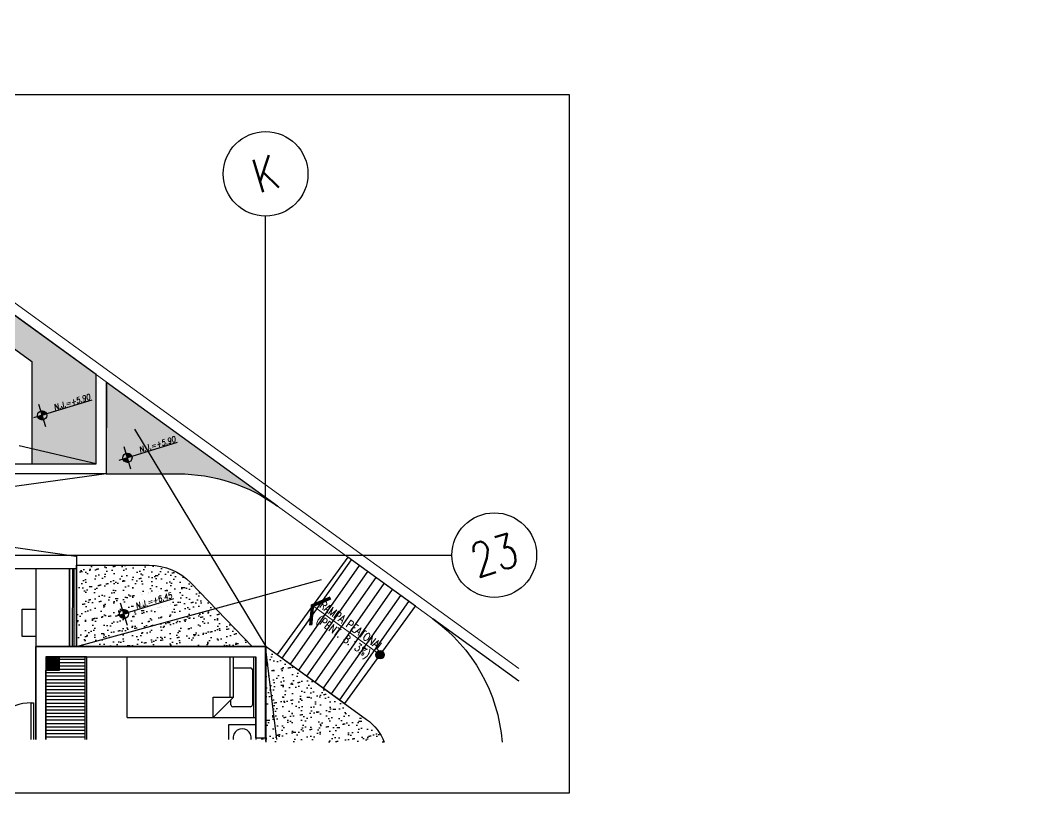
# Model space of a CAD drawing. Header units: millimetres. Extents: x -3 to 53, y -269 to 39.
# Drawn here: x 38.05 to 52.88, y 5.1 to 16.52 of the extents above; entities that cross this region are included whole.
import ezdxf
from ezdxf.enums import TextEntityAlignment as Align
from ezdxf.xclip import XClip

# ---------------------------------------------------------------- set-up
doc = ezdxf.new("R2010")
doc.units = ezdxf.units.MM
doc.header["$LTSCALE"] = 15
doc.header["$XCLIPFRAME"] = 2
for name, pattern in [('ACAD_ISO07W100', [3, 0, -3]), ('HIDDEN2', [0.1875, 0.125, -0.0625]), ('PHANTOM', [63.50000000000001, 31.75, -6.35, 6.35, -6.35, 6.35, -6.35])]:
    doc.linetypes.add(name, pattern=pattern)
doc.layers.get('0').update_dxf_attribs({"color": 250})
for name, color, linetype, lineweight in [('A-02', 250, 'Continuous', 5), ('A-MURO ALTO', 250, 'Continuous', 20), ('A-MUROS', 252, 'Continuous', 30)]:
    doc.layers.add(name, color=color, linetype=linetype, lineweight=lineweight)
for name, color, linetype in [('A-EJES', 251, 'PHANTOM'), ('A-EST PLACAS', 250, 'Continuous'), ('A-EST VIGAS', 250, 'HIDDEN2'), ('A-HATCH', 250, 'Continuous'), ('A-MOBILIARIO', 250, 'Continuous'), ('A-MURO BAJO', 251, 'Continuous'), ('A-PROYECCIONES', 250, 'HIDDEN2'), ('A_50_TextoAmbiente', 252, 'Continuous'), ('A_50_TextoIndicaciones', 252, 'Continuous'), ('DLP_MOBILIARIO FIJO', 250, 'Continuous'), ('DLP_VERDE', 250, 'Continuous'), ('L4 Linea mediana', 191, 'Continuous')]:
    doc.layers.add(name, color=color, linetype=linetype)
doc.styles.add('R80', font='ARIALN.TTF', dxfattribs={"height": 2.03})
doc.styles.add('R80-200', font='romans.shx', dxfattribs={"width": 0.8, "oblique": 10, "height": 0.2})
doc.styles.add('ROMANS', font='romans.shx', dxfattribs={"width": 0.8})
pattern_1 = [(269.4853511867584, (2175337.575686423, -7897219.928087868), (0.1384039454890662, -0.101081949015834), [0, -0.1351280000000002, 0, -0.1511300000000002, 0, -0.1444625000000001]), (239.4853511867584, (2175337.575686423, -7897219.928087868), (0.1007679092395147, -0.2784685454612014), [0, -0.07289800000000009, 0, -0.1217930000000001, 0, -0.04667250000000005]), (199.4853511867584, (2175337.643029186, -7897219.84193847), (-0.1701037046804419, -0.2184248762750918), [0, -0.04445000000000004, 0, -0.1600200000000001, 0, -0.2089150000000002]), (189.4853511867584, (2175337.643029186, -7897219.84193847), (-0.1031136760868845, -0.2586025374308017), [0, -0.02222500000000002, 0, -0.1049020000000001, 0, -0.1200150000000001])]

# ---------------------------------------------------------------- blocks, each defined once
blk = doc.blocks.new('A$C9f73720c')
at = {"layer": 'A-MURO ALTO'}
blk.add_line((62.55542967465598, 136.7708536200226, 3.362277385823113e-06), (70.96237473675873, 125.6333070071414, 3.362277385823113e-06), dxfattribs=at)
at = {"style": 'R80'}
for height, rotation, p in [(0.08999999999999998, 0.009024318236752005, (39.55400180086957, 141.004645367186, 2.989582827941199e-06)), (0.08999999999999998, 0.009024318236752005, (45.79837450129802, 139.3226032210843, 3.362277385823113e-06)), (0.08999999999999998, 0.009024318236752005, (50.46344866956586, 135.3577879891129, 3.362277385823113e-06)), (0.08999999999999998, 0.009024318236752005, (41.97843763040964, 129.0436469037414, 3.362277385823113e-06)), (0.08999999999999998, 0.009024318236752005, (37.84093274677523, 128.6088977670627, 3.362277385823113e-06)), (0.08999999999999998, 0.009024318236752005, (35.48299050264999, 116.3582478138016, 3.362277385823113e-06)), (0.08999999999999998, 0.009024318236752005, (38.56066348471448, 113.6321012396695, 3.362277385823113e-06)), (0.08999999999999998, 0.009024318236752005, (45.12922654130037, 84.37573007218101, 3.362277385823113e-06)), (0.08999999999999998, 0.009024318236752005, (43.91105876648458, 83.93353253233742, 3.362277385823113e-06)), (0.08999999999999998, 0.009024318236752005, (43.14851105365327, 83.40097679294215, 3.362277385823113e-06)), (0.08999999999999998, 0.009024318236752647, (28.00674955981323, 80.1070595020757, 4.706491410619015e-06)), (0.08999999999999998, 0.009024318236752005, (44.37534144565238, 79.9045896884383, 3.362277385823113e-06)), (0.08999999999999998, 0.009024318236752005, (55.1509971664136, 79.21725743267253, 3.362244064099655e-06)), (0.08999999999999998, 0.009024318236752005, (38.26082499521095, 76.00490702971378)), (0.08999999999999998, 0.009024318236752005, (39.00359765353734, 75.55583832229979)), (0.08999999999999998, 0.009024318236752647, (27.51368831043601, 75.21328245572307, 4.706491410619015e-06)), (0.08999999999999998, 0.009024318236752647, (27.51368831043601, 75.21328245572307, 4.706491410619015e-06)), (0.08999999999999998, 0.009024318236752005, (39.85193490822805, 75.15431196432128)), (0.08999999999999998, 0.009024318236752647, (25.3599275671086, 70.27088301632115, 4.706491410619015e-06)), (0.08999999999999998, 0.009024318236752005, (32.16456429838674, 69.19197598289263, 3.461665138839658e-06)), (0.08999999999999998, 0.009024318236752005, (32.16456429838674, 69.19197598289263, 3.461665138839662e-06)), (0.08999999999999998, 0.009024318236752647, (26.99466614952781, 68.63918328567901, 4.706491410619015e-06)), (0.08999999999999998, 0.009024318236752005, (59.85035903083282, 67.3859448796467, 3.362264782817912e-06)), (0.08999999999999998, 0.009024318236752647, (24.83899722682783, 65.51068564693936, 4.706491410619015e-06)), (0.08999999999999998, 0.009024318236752647, (24.83899722682783, 65.51068564693936, 4.706491410619015e-06)), (0.08999999999999998, 0.009024318236752005, (33.50081673745533, 60.26099538433858, 4.706491410619015e-06)), (0.08999999999999998, 0.009024318236752005, (33.50081673745533, 60.26099538433858, 4.706491410619015e-06)), (0.09000000000000016, 347.3907560878739, (17.10691215832095, 59.27263593853161, 4.706491410619015e-06)), (0.08999999999999998, 0.009024318236752647, (26.47084359607198, 59.2034803536118, 4.706491410619015e-06)), (0.08999999999999998, 0.009024318236752647, (26.47084359607198, 59.2034803536118, 4.706491410619015e-06)), (0.08999999999999998, 0.009024318236752647, (23.1215637937794, 58.76853820498596, 4.857600132761949e-06)), (0.08999999999999998, 0.009024318236752647, (23.1215637937794, 58.76853820498596, 4.857600132761949e-06)), (0.08999999999999998, 0.009024318236752647, (27.66322852430406, 55.39591168056736, 4.706491410619015e-06)), (0.08999999999999998, 0.009024318236752647, (27.66322852430406, 55.39591168056736, 4.706491410619015e-06)), (0.08999999999999998, 0.009024318236752647, (22.22386731641837, 54.98183920517127, 4.706491410619015e-06)), (0.08999999999999998, 0.009024318236752647, (22.22386731641837, 54.98183920517127, 4.706491410619015e-06)), (0.08999999999999998, 0.009024318236753289, (65.71742456087037, 53.58034823651921, 3.362277385823113e-06)), (0.08999999999999998, 0.009024318236752005, (38.37702687504591, 51.71660765356879, 3.362277385823113e-06)), (0.08999999999999998, 0.009024318236752005, (38.37702687504591, 51.71660765356879, 3.362277385823117e-06)), (0.08999999999999998, 0.009024318236752647, (21.02937477795878, 51.37666351165182, 4.706491410619015e-06)), (0.08999999999999998, 0.009024318236752647, (21.02937477795878, 51.37666351165182, 4.706491410619015e-06)), (0.08999999999999998, 0.009024318236752647, (29.40908168527765, 50.88758595104823, 4.706491410655957e-06)), (0.08999999999999998, 0.009024318236752647, (29.40908168527765, 50.88758595104823, 4.706491410655957e-06)), (0.08999999999999998, 0.009024318236752647, (22.51835144442975, 48.08076606507907, 4.706491410619015e-06)), (0.08999999999999998, 0.009024318236752647, (22.51835144442975, 48.08076606507907, 4.706491410619015e-06)), (0.08999999999999998, 0.009024318236752005, (32.83052256535395, 47.94781424853512, 3.362277385823113e-06)), (0.08999999999999998, 0.009024318236752005, (38.641407036027, 47.92376448589872, 3.362277385823113e-06)), (0.09000000000000007, 1.557633544307922, (45.50129112108327, 47.00334283471395, -1.08596095030931e-05)), (0.09000000000000007, 1.557633544307922, (45.50129112108327, 47.00334283471395, -1.08596095030931e-05)), (0.09000000000000007, 1.557633544307922, (42.96128392835442, 45.87806676462581, 3.512253433404052e-06)), (0.08999999999999998, 0.009024318236752647, (31.22521980098919, 43.43522906399826, 4.706491410619015e-06)), (0.08999999999999998, 0.009024318236752647, (31.22521980098919, 43.43522906399826, 4.706491410619015e-06)), (0.08999999999999998, 0.009024318236752647, (24.82912919359753, 43.30559683594419, 4.706491410619015e-06)), (0.08999999999999998, 0.009024318236752647, (24.82912919359753, 43.30559683594419, 4.706491410619015e-06)), (0.08999999999999998, 0.009024318236752647, (28.86844280470634, 42.60917463901945, -1.936912413204994e-06)), (0.08999999999999998, 0.009024318236752647, (28.86844280470634, 42.60917463901945, -1.936912413204996e-06)), (0.08999999999999998, 0.009024318236752005, (46.08146229055367, 42.40482679198994, 3.362277385823113e-06)), (0.08999999999999998, 0.009024318236752647, (19.03068471785168, 42.05589301608065, 4.706491410619015e-06)), (0.08999999999999998, 0.009024318236752647, (19.03068471785168, 42.05589301608065, 4.706491410619015e-06)), (0.08999999999999998, 0.009024318236753289, (70.9066982658778, 41.03288838643142, 3.362277385739846e-06)), (0.08999999999999998, 0.009024318236752647, (22.7764587662323, 38.74069726284154, 4.706491410619015e-06)), (0.08999999999999998, 0.009024318236752647, (22.7764587662323, 38.74069726284154, 4.706491410619015e-06)), (0.08999999999999998, 0.009024318236752647, (17.89520782806452, 37.46244426447456, 4.706491410619015e-06)), (0.08999999999999998, 0.009024318236752647, (17.89520782806452, 37.46244426447456, 4.706491410619015e-06)), (0.08999999999999998, 0.009024318236752647, (25.8226111606427, 33.2142472863526, 3.240561054408875e-06)), (0.08999999999999998, 0.009024318232681537, (21.50265422595201, 31.27540682352641, 4.706491410619015e-06)), (0.1403324825328491, 0.009024318232425412, (43.01775970391731, 29.87779531696764, 4.708577420109158e-06)), (0.08999999999999998, 0.009024318232681537, (24.39781889963433, 29.26593716632136, 4.706491410619015e-06)), (0.08999999999999998, 0.009024318232680895, (49.75645531682766, 29.02869228928841, 8.087904253603042e-07)), (0.08999999999999998, 0.009024318232681537, (16.50998132807672, 28.4123235578046, 4.706491410619015e-06)), (0.08999999999999998, 0.009024318232681537, (16.50998132807672, 28.4123235578046, 4.706491410619015e-06)), (0.08999999999999998, 0.009024318232680895, (40.7945916457475, 24.89300407379428, 4.708577420109158e-06)), (0.08999999999999998, 0.009024318232681537, (18.12676568903499, 23.63741692997076, 4.708577420109158e-06)), (0.08999999999999998, 0.009024318232681537, (20.34600804994347, 20.32913030966674, 4.706491410619015e-06)), (0.08999999999999998, 0.009024318232680895, (38.33650080319148, 19.46321554019606, 4.708577420109158e-06)), (0.08999999999999998, 0.009024318232681537, (18.28687880581947, 15.98276574540444, 3.362277385823113e-06)), (0.08999999999999998, 0.009024318232680895, (36.66944314161903, 12.59772927131063, -1.08596095030931e-05)), (0.09000000000000007, 337.7998366167191, (24.75361139545124, 11.23338317179535, 3.362277385823113e-06)), (0.08999999999999998, 0.009024318232680895, (33.59283368825803, 10.35080076664244, 3.362277385823113e-06)), (0.09000000000000007, 337.7998366167191, (21.61094078805322, 10.12467776199284, 3.362277385823113e-06)), (0.09000000000000007, 337.7998366167191, (16.56051797105016, 9.599798669642254, 3.362277385823113e-06)), (0.09000000000000007, 337.7998366167191, (29.94142637590555, 8.953406921191586, 3.362277385823113e-06)), (0.09000000000000007, 337.7998366167191, (31.64021273361429, 7.956131797818883, -1.085961086733515e-05)), (0.09000000000000007, 337.7998366167191, (26.73599886774458, 7.796616668416589, 3.362277385823113e-06)), (0.09000000000000007, 337.7998366167191, (32.02878516385242, 7.023210017545593, -1.085960995784045e-05)), (0.08999999999999998, 0.009024318233699313, (16.53473564683463, 5.567837451617501, 3.362277385823113e-06)), (0.08999999999999998, 0.009024318233699313, (23.32393714894078, 5.576281331512413, 4.706491410619015e-06)), (0.08999999999999998, 0.009024318233189785, (34.47177392897085, 3.637915200586669, -1.08596085935984e-05))]:
    blk.add_attdef('N.P.T.+0.00', text='', height=height, rotation=rotation, dxfattribs=at).set_placement(p, align=Align.MIDDLE_CENTER)
for p in [(49.92630227023728, 138.2431446092388, 3.362277385823113e-06), (56.69041146256601, 136.2520443910918, 1.244826250967895e-06), (60.53356483046191, 135.5236811584047, 1.244826250967895e-06), (42.63222780064203, 135.1839034941233), (46.25157510937531, 126.9171087827718), (35.15477363680943, 97.85450640527516, 3.362277385823108e-06), (31.26178090009591, 93.94447166306885, 9.446675468794678e-07), (17.93934098101558, 86.88608928790303, -1.08596095030931e-05), (34.74437063001206, 85.6147811955026, 3.362277385823113e-06), (35.50479168834972, 81.46357894523064, 1.244826250947732e-06), (34.65344990056582, 76.99285704104211, -1.08596095030931e-05), (59.66677426066703, 73.25090666787686), (40.41129876321168, 65.84213685264795, -1.08596095030931e-05), (43.56114672197252, 65.2124503517708, 4.706491410619015e-06), (64.4681427977932, 61.38568108363057), (43.91109569434885, 51.49273062238453, -1.085960941451542e-05), (32.97437612648461, 51.08278890347095, -1.08596095030931e-05), (48.03265021031364, 50.07352389695109, 3.36227829233611e-06), (69.32423194858815, 50.08138511350362, 3.545926623193915e-06), (52.95989093053609, 39.47011505832879, -1.08596095030931e-05), (74.41589662968293, 35.74665692003425, -1.08596095030931e-05)]:
    blk.add_attdef('N.P.T.+0.00', text='', height=0.2109375000000003, dxfattribs=at).set_placement(p, align=Align.MIDDLE_CENTER)
blk = doc.blocks.new('SIM NIVEL PLANTA')
at = {"linetype": 'Continuous'}
h = blk.add_hatch(dxfattribs=at)
h.set_pattern_fill('_USER', color=256, scale=0.08999670446314668, angle=45, style=0, pattern_type=0)
h.set_pattern_definition([(44.99999999999999, (31854.49522823409, 23864.84028394721), (-0.06363728001033264, 0.06363728001033264), [])])
h.paths.add_polyline_path([(-17.32872977103762, 1.818989403545856e-12), (-15.97887808709203, 1.818989403545856e-12, 0.409209022765965), (-17.32872977103762, 1.326942121290652)])
h.paths.add_polyline_path([(-18.6785814549832, 1.818989403545856e-12, 0.004279213269936855), (-18.67877922097944, -0.02310732865116738, 0.4142135623730951), (-17.32872977103762, -1.373156778592987), (-17.32872977103762, 1.819100425848319e-12)])
for p, q in [((-17.32872977103762, -3.577344964573422), (-17.32872977103762, 3.344429510060582)), ((-1.999999999999272, 1.818989403545856e-12), (-19.99999999999272, 1.818989403545856e-12))]:
    blk.add_line(p, q)
blk.add_circle((-17.32872977103762, -0.02310732865116734), 1.350049449941819, dxfattribs=at)
at = {"style": 'R80'}
blk.add_attdef('N.P.T.+0.00', text='', height=1.8, dxfattribs=at).set_placement((-8.870646447927967, 1.773523014543912), align=Align.MIDDLE_CENTER)
blk = doc.blocks.new('A$C77AB7FBD')
at = {"linetype": 'Continuous'}
for p, q in [((0, 1.862645149230957e-09), (0, 1.900000002235174)), ((0.9000000000232831, 1.900000002235174), (0, 1.900000002235174)), ((0.9000000000232831, 1.870000001043081), (0, 1.870000001043081)), ((0.1640294369426556, 1.570000002160668), (0.1640294369426556, 1.821946784853935)), ((0.1907700529554859, 1.848687399178743), (0.711901874281466, 1.848687399178743)), ((0.738642490352504, 1.821946784853935), (0.738642490352504, 1.558462580665946)), ((0.9000000000232831, 1.862645149230957e-09), (0.9000000000232831, 1.900000002235174)), ((0.5999999999767169, 1.570000002160668), (0, 1.570000002160668)), ((0.5999999999767169, 1.52000000141561), (0, 1.52000000141561)), ((0.5999999999767169, 1.27000000141561), (0.5999999999767169, 1.570000002160668)), ((0.9000000000232831, 1.27000000141561), (0.5999999999767169, 1.570000002160668)), ((0.711901874281466, 1.531721964478493), (0.638278037076816, 1.531721964478493)), ((0.9000000000232831, 1.27000000141561), (0.5999999999767169, 1.27000000141561)), ((0.9000000000232831, 1.862645149230957e-09), (0, 1.862645149230957e-09))]:
    blk.add_line(p, q, dxfattribs=at)
for centre, start, end in [((0.1907700529554859, 1.821946784853935), 90, 180), ((0.711901874281466, 1.821946784853935), 0, 90), ((0.711901874281466, 1.558462580665946), 270, 0)]:
    blk.add_arc(centre, 0.0267406160245618, start, end, dxfattribs=at)

msp = doc.modelspace()

# ---------------------------------------------------------------- hatches: boundary and pattern name
at = {"layer": 'A-HATCH'}
h = msp.add_hatch(dxfattribs=at)
h.set_pattern_fill('_USER', color=256, scale=0.15, angle=234.9811035303409, pattern_type=0)
h.set_pattern_definition([(234.9811035303409, (90.20960395262068, -7.380594632485824), (0.122844424652128, -0.08607698491401553), [])])
h.paths.add_polyline_path([(41.84508555698946, 7.146867617297772), (42.84431125550708, 6.422617042494721), (43.88790320021155, 7.861080323386091), (42.88940772535557, 8.585939050726438)])
h = msp.add_hatch(dxfattribs=at)
h.set_pattern_fill('ANSI31', color=256, scale=0.005, angle=89.9952316372397)
h.set_pattern_definition([(134.9952316372397, (31.87361518529244, -90.13576190773331), (-0.0112262543243531, -0.01122438590057128), [])])
h.paths.add_polyline_path([(38.63175600630231, 7.113678337597023), (38.63173936170526, 6.913678697832594), (38.43173936291598, 6.913695342429648), (38.43175600751303, 7.113694982194076)])
at = {"layer": 'A-PROYECCIONES', "linetype": 'Continuous'}
h = msp.add_hatch(color=256, dxfattribs=at)
h.dxf.hatch_style = 1
edge = h.paths.add_edge_path()
edge.add_arc((43.36640613820398, 7.143098180617677), 0.06249999999999999, 16.98535118675846, 376.9853511867585)
at = {"layer": 'DLP_MOBILIARIO FIJO'}
h = msp.add_hatch(dxfattribs=at)
h.set_pattern_fill('_USER', color=256, scale=0.05, angle=359.9952316372397, pattern_type=0)
h.set_pattern_definition([(359.9952316372397, (4968.249424226609, -9582.931473429724), (4.161181500039746e-06, 0.04999999982684569), [])])
h.paths.add_polyline_path([(38.43165435086004, 5.892189360745917), (39.01165435186587, 5.892189361677239), (39.01175600572489, 7.113647090793322), (38.63175600676797, 7.113678715713988), (38.63173936170526, 6.913678697832594), (38.43173936431296, 6.91369534336097)])
at = {"layer": 'DLP_VERDE'}
h = msp.add_hatch(dxfattribs=at)
h.set_pattern_fill('AR-SAND', color=256, scale=0.003500000000000004, angle=231.9853511867584)
h.set_pattern_definition(pattern_1)
edge = h.paths.add_edge_path()
edge.add_line((39.3234851072215, 11.17136974481414), (39.32225815476214, 9.815148903303825))
edge.add_line((39.32225815476212, 9.815148903303827), (40.38238101963351, 9.815367142947615))
edge.add_arc((40.38281127833082, 7.31536718359642), 2.499999996375705, -305.9668051843023, -269.99013919695494, ccw=False)
edge.add_line((41.85110238236763, 9.338760673318626), (39.32348510722149, 11.17136974481414))
h.paths.add_polyline_path([(39.1719006408276, 11.28386893567633), (36.14132378409329, 13.48229937308723), (35.09939815419082, 13.40254348437935), (35.14520713295303, 12.80334891225242), (36.27667279551247, 12.88985050756656), (38.22537745826352, 11.47569178932733), (38.2257451951551, 9.964957571849387), (39.17222119219767, 9.966980525441466)])
h.paths.add_polyline_path([(32.19092849543227, 13.18028800340246), (27.08133183828286, 12.78965462011317), (27.08229756192389, 12.16295020500482), (27.68333682326181, 12.16328053916539), (27.68331587046023, 12.43450960978045), (32.19110153295054, 12.77913398531959)])
h = msp.add_hatch(dxfattribs=at)
h.set_pattern_fill('AR-SAND', color=256, scale=0.003500000000000004, angle=231.9853511867584)
h.set_pattern_definition(pattern_1)
edge = h.paths.add_edge_path()
edge.add_line((38.88434024983289, 7.265125008055868), (38.88410418463806, 8.464871360177124))
edge.add_line((38.88410418463803, 8.464871360177126), (39.95756426315018, 8.46522652878287))
edge.add_arc((39.95784549790741, 7.615226575199831), 0.8500000001083282, -316.0391055910072, -269.9810428647846, ccw=False)
edge.add_line((40.56968718684499, 8.205268732384086), (41.47584244008902, 7.265634918501866))
edge.add_line((41.475842440089, 7.265634918501867), (38.88434024983286, 7.265125008055869))
edge = h.paths.add_edge_path()
edge.add_line((41.68263174871893, 7.264656138954889), (43.1680242498588, 6.187659614479083))
edge.add_arc((42.7274723202481, 5.580688447156132), 0.7500000004300679, 21.0949863935121, 54.02709729579141, ccw=False)
edge.add_line((43.42721109494408, 5.850624824534334), (41.68257093509428, 5.850624824534334))
edge.add_line((41.68257093509428, 5.850624824534334), (41.68263174871893, 7.264656138954889))

# ---------------------------------------------------------------- linework, layer by layer
at = {"elevation": -3.362277385823111e-06}
for points in [[(38.21165434553288, 5.892189361677239), (38.21169941316359, 6.433713652715753), (38.2466994133126, 6.433710739538739), (38.24665434568189, 5.892189361677239)], [(41.13165438876487, 5.892189360745917), (41.13167280473746, 6.113470466398368), (41.53167280278169, 6.113437176272939), (41.53165439006872, 5.892189361677239)]]:
    msp.add_lwpolyline(points, dxfattribs=at)
at = {"linetype": 'HIDDEN2'}
msp.add_arc((38.24773498627357, 5.603235321641634, -3.362277385823111e-06), 0.8311048245500714, 92.22537748474547, 159.6548507792776, dxfattribs=at)
msp.add_arc((41.33165615939535, 5.91345382161505, -3.362277385823111e-06), 0.1343855865280572, 350.8955545914912, 189.1044453552924)
at = {"layer": 'A-02', "elevation": -5.391937706896553e-06}
msp.add_lwpolyline([(43.36662058102814, 7.142556277435713), (42.36816193498504, 7.867664604449958)], dxfattribs=at)
at = {"layer": 'A-EJES', "ltscale": 0.5}
for p, q in [((41.67617571435991, 5.892412372151087, -2.838448927444342e-06), (41.67617571482558, 13.62231752642612, -2.838448927444342e-06)), ((20.34379226715848, 8.614487766013003, -2.838448927444342e-06), (44.42889068618544, 8.614654725635122, -2.838448927444342e-06))]:
    msp.add_line(p, q, dxfattribs=at)
at = {"layer": 'A-EJES', "linetype": 'Continuous'}
for centre in [(41.6761753981759, 14.24731752642612, -2.838448927444342e-06), (45.05389068571978, 8.614658536607097, -2.838448927444342e-06)]:
    msp.add_circle(centre, 0.6249999999999999, dxfattribs=at)
at = {"layer": 'A-EST PLACAS', "elevation": -3.362277385823112e-06}
for points in [[(34.68321280836128, 5.892189360745917), (34.68342268423177, 8.414006678909729), (30.63342269652523, 8.414343736656676), (30.63343934065662, 8.614343735911618), (38.88343931318261, 8.613657136969934), (38.88342266858555, 8.413657141440282), (34.83342268087901, 8.413993523978363), (34.83321280826814, 5.892189360745917)], [(38.43317750005983, 5.892189360745917), (38.43327915764414, 7.113694599420498), (41.53331449537538, 7.11343575507469), (41.53321462779306, 5.913435759545038), (41.6832146267686, 5.913423276097248), (41.68332698012702, 7.263423271068106), (38.28329164397903, 7.263707083240817), (38.2831774996873, 5.892189360745917)]]:
    msp.add_lwpolyline(points, dxfattribs=at)
at = {"layer": 'A-EST VIGAS'}
for p, q in [((38.88338735050522, 8.413657143302927, -3.362277385823112e-06), (38.88329164267518, 7.263657147587011, -3.362277385823112e-06)), ((41.6832146267686, 5.913423276097248, -3.362277385823112e-06), (41.68321285399608, 5.892189360745917, -3.362277385823112e-06))]:
    msp.add_line(p, q, dxfattribs=at)
at = {"layer": 'A-HATCH', "elevation": -6.200726313267454e-06}
msp.add_lwpolyline([(41.84508555698946, 7.146867617297772), (42.84431125550708, 6.422617042494721), (43.88790320021155, 7.861080323386091), (42.88940772535557, 8.585939050726438)], close=True, dxfattribs=at)
at = {"layer": 'A-MOBILIARIO', "elevation": -3.362277385823111e-06}
for points in [[(38.28168579659425, 7.263707832024167), (38.78168579426594, 7.263666219600211), (38.78178150116466, 8.413665855825613), (38.28178150349297, 8.41370746824957)], [(38.0818142681662, 7.81372446712173), (38.28181426648982, 7.813707823455999), (38.28178097729571, 7.41370782308347), (38.08178097850643, 7.413724468611846)]]:
    msp.add_lwpolyline(points, close=True, dxfattribs=at)
at = {"layer": 'A-MURO ALTO'}
for p, q in [((36.18566178079965, 13.63612677142355, -6.200726313267454e-06), (45.41695844671327, 6.937051784772111, -6.200726313267454e-06)), ((36.1421564335561, 13.48236302990507, -6.200726313267454e-06), (45.41695844671327, 6.751716575962365, -6.200726313267454e-06)), ((39.32305429279884, 9.965212554415032, -2.838448927444342e-06), (39.32306231053079, 9.965212556280326, -2.838448927444342e-06)), ((38.72661435128529, 9.815108196708962, -6.200726313267454e-06), (38.72661434921213, 9.815116215320781, -6.200726313267454e-06))]:
    msp.add_line(p, q, dxfattribs=at)
at = {"layer": 'A-MURO BAJO'}
for p, q in [((38.78186419795267, 8.413666208796869, -3.362277385823111e-06), (38.78176849105395, 7.263666213080953, -3.362277385823111e-06)), ((38.88186419944279, 8.413657886498342, -3.362277385823111e-06), (38.88176849207841, 7.263657890782426, -3.362277385823111e-06)), ((41.67554969529621, 7.248089382015834, -3.362277385823111e-06), (41.67563094201498, 5.892189360745917, -3.362277385823111e-06)), ((41.53165612977929, 5.913437353037963, -3.362277385823111e-06), (41.53165436119772, 5.892189360745917, -3.362277385823111e-06)), ((41.68165612875484, 5.913424868658851, -3.362277385823111e-06), (41.68165436157025, 5.892189360745917, -3.362277385823111e-06))]:
    msp.add_line(p, q, dxfattribs=at)
at = {"layer": 'A-MURO BAJO', "elevation": -6.200726313267454e-06}
msp.add_lwpolyline([(39.1719006408276, 11.28386893567633), (36.14132378409329, 13.48229937308723), (35.09939815419082, 13.40254348437935), (35.14520713295303, 12.80334891225242), (36.27667279551247, 12.88985050756656), (38.22537745826352, 11.47569178932733), (38.2257451951551, 9.964957571849387), (39.17222119219767, 9.966980525441466)], close=True, dxfattribs=at)
msp.add_lwpolyline([(39.32431775693482, 11.1714334017085), (39.32309080499803, 9.815212559384008), (34.19156647922989, 9.814264169684467), (34.19150179252384, 9.964227996338035), (39.1730542950111, 9.96518406037541), (39.17273329062445, 11.28393259259619)], dxfattribs=at)
at = {"layer": 'A-MURO BAJO'}
for points, elevation in [([(39.3234851072215, 11.17136974481414), (39.32225815476212, 9.815148903303827), (40.38238101963353, 9.815367142947615, -0.1582800741486478), (41.85110238236763, 9.338760673318626)], -6.200726313267454e-06), ([(38.88434024983289, 7.265125008055868), (38.88410418463803, 8.464871360177126), (39.95756426315018, 8.465226528782868, -0.2037161463180349), (40.56968718684499, 8.205268732384086), (41.475842440089, 7.265634918501867)], -5.391937706896553e-06)]:
    msp.add_lwpolyline(points, format="xyb", close=True, dxfattribs=dict(at, elevation=elevation))
at = {"layer": 'A-MURO BAJO', "elevation": -6.200726313267454e-06}
for points in [[(45.41695844671327, 6.75159143124393), (44.14559973609087, 7.674123834284963, -0.2193548697637353), (45.16941407677714, 5.850624824534322, -0.2193548697637353)], [(41.68402787232603, 5.850624824534336), (41.68419024687572, 7.264656295593536), (43.1680242498588, 6.187659614479083, -0.144690662957916), (43.42721109503699, 5.850624824534354, -0.144690662957916)]]:
    msp.add_lwpolyline(points, format="xyb", dxfattribs=at)
at = {"layer": 'A-MUROS'}
for p, q in [((38.28165434909053, 5.892189360745917, -3.362277385823111e-06), (38.28176849384792, 7.263707824573586, -3.362277385823111e-06)), ((38.28176849384792, 7.263707824573586, -3.362277385823111e-06), (41.68176848164759, 7.263424864561031, -3.362277385823111e-06)), ((41.68165612875484, 5.913424868658851, -3.362277385823111e-06), (41.68176848164759, 7.263424864561031, -3.362277385823111e-06)), ((38.63173936170526, 6.913678697832594, -3.362277385823111e-06), (38.63175600676797, 7.113678715713988, -3.362277385823111e-06)), ((38.63175600630231, 7.113678337597023, -3.362277385823111e-06), (41.53175599736161, 7.113437348567615, -3.362277385823111e-06)), ((41.53165612977929, 5.913437353037963, -3.362277385823111e-06), (41.53175599736161, 7.113437348567615, -3.362277385823111e-06)), ((38.4316543489974, 5.892189360745917, -3.362277385823111e-06), (38.43173936291598, 6.913695342429648, -3.362277385823111e-06)), ((38.43173936291598, 6.913695342429648, -3.362277385823111e-06), (38.63173936170526, 6.913678697832594, -3.362277385823111e-06)), ((41.53165612977929, 5.913437353037963, -3.362277385823111e-06), (41.68165612875484, 5.913424868658851, -3.362277385823111e-06))]:
    msp.add_line(p, q, dxfattribs=at)
at = {"layer": 'A-MUROS', "elevation": -4.27737304785066e-06}
msp.add_lwpolyline([(34.68159735810943, 5.892189361677239), (34.68182858501561, 8.41400706633992), (30.6318168472778, 8.414326764234076), (30.63183349187486, 8.61432676442034), (38.88183346440084, 8.613640169203947), (38.88178150079213, 8.413640172742973), (34.83181683302857, 8.413977225833307), (34.83160696088336, 5.892189361677239)], dxfattribs=at)
at = {"layer": 'A-PROYECCIONES', "ltscale": 2}
for p, q in [((27.0821645799528, 12.78971828659357, -6.200726313267454e-06), (39.17222119219767, 9.966980525441466, -6.200726313267454e-06)), ((30.54143397953317, 9.81308207934628, -6.200726313267454e-06), (38.87537449105346, 8.59882544259276, -6.200726313267454e-06)), ((39.32306222720493, 9.815212554541107, -2.838448927444342e-06), (30.6340546249896, 8.613500375784556, -6.200726313267454e-06))]:
    msp.add_line(p, q, dxfattribs=at)
at = {"layer": 'A-PROYECCIONES'}
msp.add_line((41.84172545888461, 5.892189360745917, -3.362277385823111e-06), (41.6764830402378, 7.264442811310957, -3.362277385823111e-06), dxfattribs=at)
at = {"layer": 'A-PROYECCIONES', "ltscale": 2, "elevation": -6.200726313267454e-06}
for points in [[(41.68419024687572, 7.264656295593536), (39.32348494447569, 11.17203776687128)], [(38.88415491405451, 7.264375636506093), (43.11663118027556, 8.4210448851108)]]:
    msp.add_lwpolyline(points, dxfattribs=at)
at = {"layer": 'A-PROYECCIONES', "linetype": 'Continuous', "const_width": 0.05000000000000004, "elevation": -5.391937706896553e-06}
msp.add_lwpolyline([(42.34251166196455, 7.577248026277891), (42.36816193498504, 7.867664604449958), (42.63648216379437, 7.98169960901093)], dxfattribs=at)
at = {"layer": 'A-PROYECCIONES', "linetype": 'Continuous'}
msp.add_circle((43.36640613820398, 7.143098180617677, -6.200726313267454e-06), 0.06249999999999999, dxfattribs=at)
at = {"layer": 'DLP_MOBILIARIO FIJO'}
for p, q in [((38.82186419938691, 8.413662879318665, -3.362277385823111e-06), (38.82176849155687, 7.263662883602748, -3.362277385823111e-06)), ((38.84186419847421, 8.413661215045224, -3.362277385823111e-06), (38.84176849157549, 7.263661219329308, -3.362277385823111e-06)), ((41.62165436058305, 5.892189361677239, -3.362277385823111e-06), (41.6216561282333, 5.913429862410496, -3.362277385823111e-06)), ((41.64165436013602, 5.892189361677239, -3.362277385823111e-06), (41.6416561273206, 5.913428198137055, -3.362277385823111e-06))]:
    msp.add_line(p, q, dxfattribs=at)
for points, elevation in [([(39.03175600620918, 7.113645426519881), (38.43175600937568, 7.113695361242364), (38.4316543513257, 5.892189361677239)], -3.362277385823111e-06), ([(39.01165435186587, 5.892189361677239), (39.01175600572489, 7.113647090793322)], -2.473981259992342e-06), ([(39.03175600620918, 7.113645426519881), (39.0316543518845, 5.892189360745917)], -2.473981259992342e-06)]:
    msp.add_lwpolyline(points, dxfattribs=dict(at, elevation=elevation))
at = {"layer": 'L4 Linea mediana'}
msp.add_lwpolyline([(46.16695844671327, 15.41323125277977), (19.16695844671327, 15.41323125277977), (19.16695844671327, 5.100624824534336), (46.16695844671327, 5.100624824534336)], close=True, dxfattribs=at)

# ---------------------------------------------------------------- block references
at = {"linetype": 'ACAD_ISO07W100', "ltscale": 5}
ref = msp.add_blockref('A$C9f73720c', (-94.00427676998805, 47.5864290793545), dxfattribs=dict(at, rotation=286.9770955472961))
XClip(ref).set_block_clipping_path([(53.973966783125775, 80.26833859438523), (69.37303030473828, 130.70851478653714), (51.05957010827318, 136.2994971770738), (35.66050658666068, 85.8593209849219)])
at = {"layer": 'A-MOBILIARIO', "rotation": 269.9952316372397}
msp.add_blockref('A$C77AB7FBD', (39.63175567754544, 7.113595297150979, -3.362277385823111e-06), dxfattribs=at)
at = {"layer": 'A_50_TextoIndicaciones', "color": 1}
ref = msp.add_blockref('SIM NIVEL PLANTA', (39.20437605287427, 10.93347412100263, -9.918226192519358e-06), dxfattribs=dict(at, xscale=0.04999999999999999, yscale=0.04999999999999999, zscale=0.04999999999999999, rotation=16.99437550499164))
ref.add_attrib('N.P.T.+0.00', 'N.J.=+5.90', dxfattribs={"layer": '0', "height": 0.08533333333333337, "rotation": 16.994375507535, "style": 'R80-200', "oblique": 10, "width": 0.7999999999999997}).set_placement((38.80358270780758, 10.91633260289804, -9.918226192519358e-06), align=Align.TOP_CENTER)
ref = msp.add_blockref('SIM NIVEL PLANTA', (40.46393713224012, 10.30701998770704, -2.838448927444342e-06), dxfattribs=dict(at, xscale=0.04999999999999999, yscale=0.04999999999999999, zscale=0.04999999999999999, rotation=16.99437550499164))
ref.add_attrib('N.P.T.+0.00', 'N.J.=+5.90', dxfattribs={"layer": '0', "height": 0.08533333333333337, "rotation": 16.994375507535, "style": 'R80-200', "oblique": 10, "width": 0.7999999999999997}).set_placement((40.06314378717343, 10.28987846960245, -2.838448927444342e-06), align=Align.TOP_CENTER)
ref = msp.add_blockref('SIM NIVEL PLANTA', (40.41215028103133, 8.000161909602276, -5.391937706896553e-06), dxfattribs=dict(at, xscale=0.04999999999999999, yscale=0.04999999999999999, zscale=0.04999999999999999, rotation=16.99437550499164))
ref.add_attrib('N.P.T.+0.00', 'N.J.=+6.45', dxfattribs={"layer": '0', "height": 0.08533333333333337, "rotation": 16.994375507535, "style": 'R80-200', "oblique": 10, "width": 0.7999999999999997}).set_placement((40.01135693596464, 7.983020391497689, -5.391937706896553e-06), align=Align.TOP_CENTER)

# ---------------------------------------------------------------- texts
at = {"layer": 'A-EJES', "linetype": 'Continuous', "style": 'ROMANS', "width": 0.8}
for s, p in [('K', (41.6761753981759, 14.24731752642612, -2.838448927444342e-06)), ('23', (45.05389068571978, 8.614658536607097, -2.838448927444342e-06))]:
    msp.add_text(s, height=0.4999999999999999, rotation=16.97482553482137, dxfattribs=at).set_placement(p, align=Align.MIDDLE_CENTER)
at = {"layer": 'A_50_TextoAmbiente', "color": 3, "insert": (42.48199098096012, 7.984250165176606, -5.391937706896553e-06), "char_height": 0.1200000000000001, "width": 1.239758650938854, "attachment_point": 1, "rotation": 323.81117825751465, "style": 'ROMANS'}
msp.add_mtext('\\pxqc;RAMPA PEATONAL (PENT. 8.13%)', dxfattribs=at)

doc.saveas('drawing.dxf')
